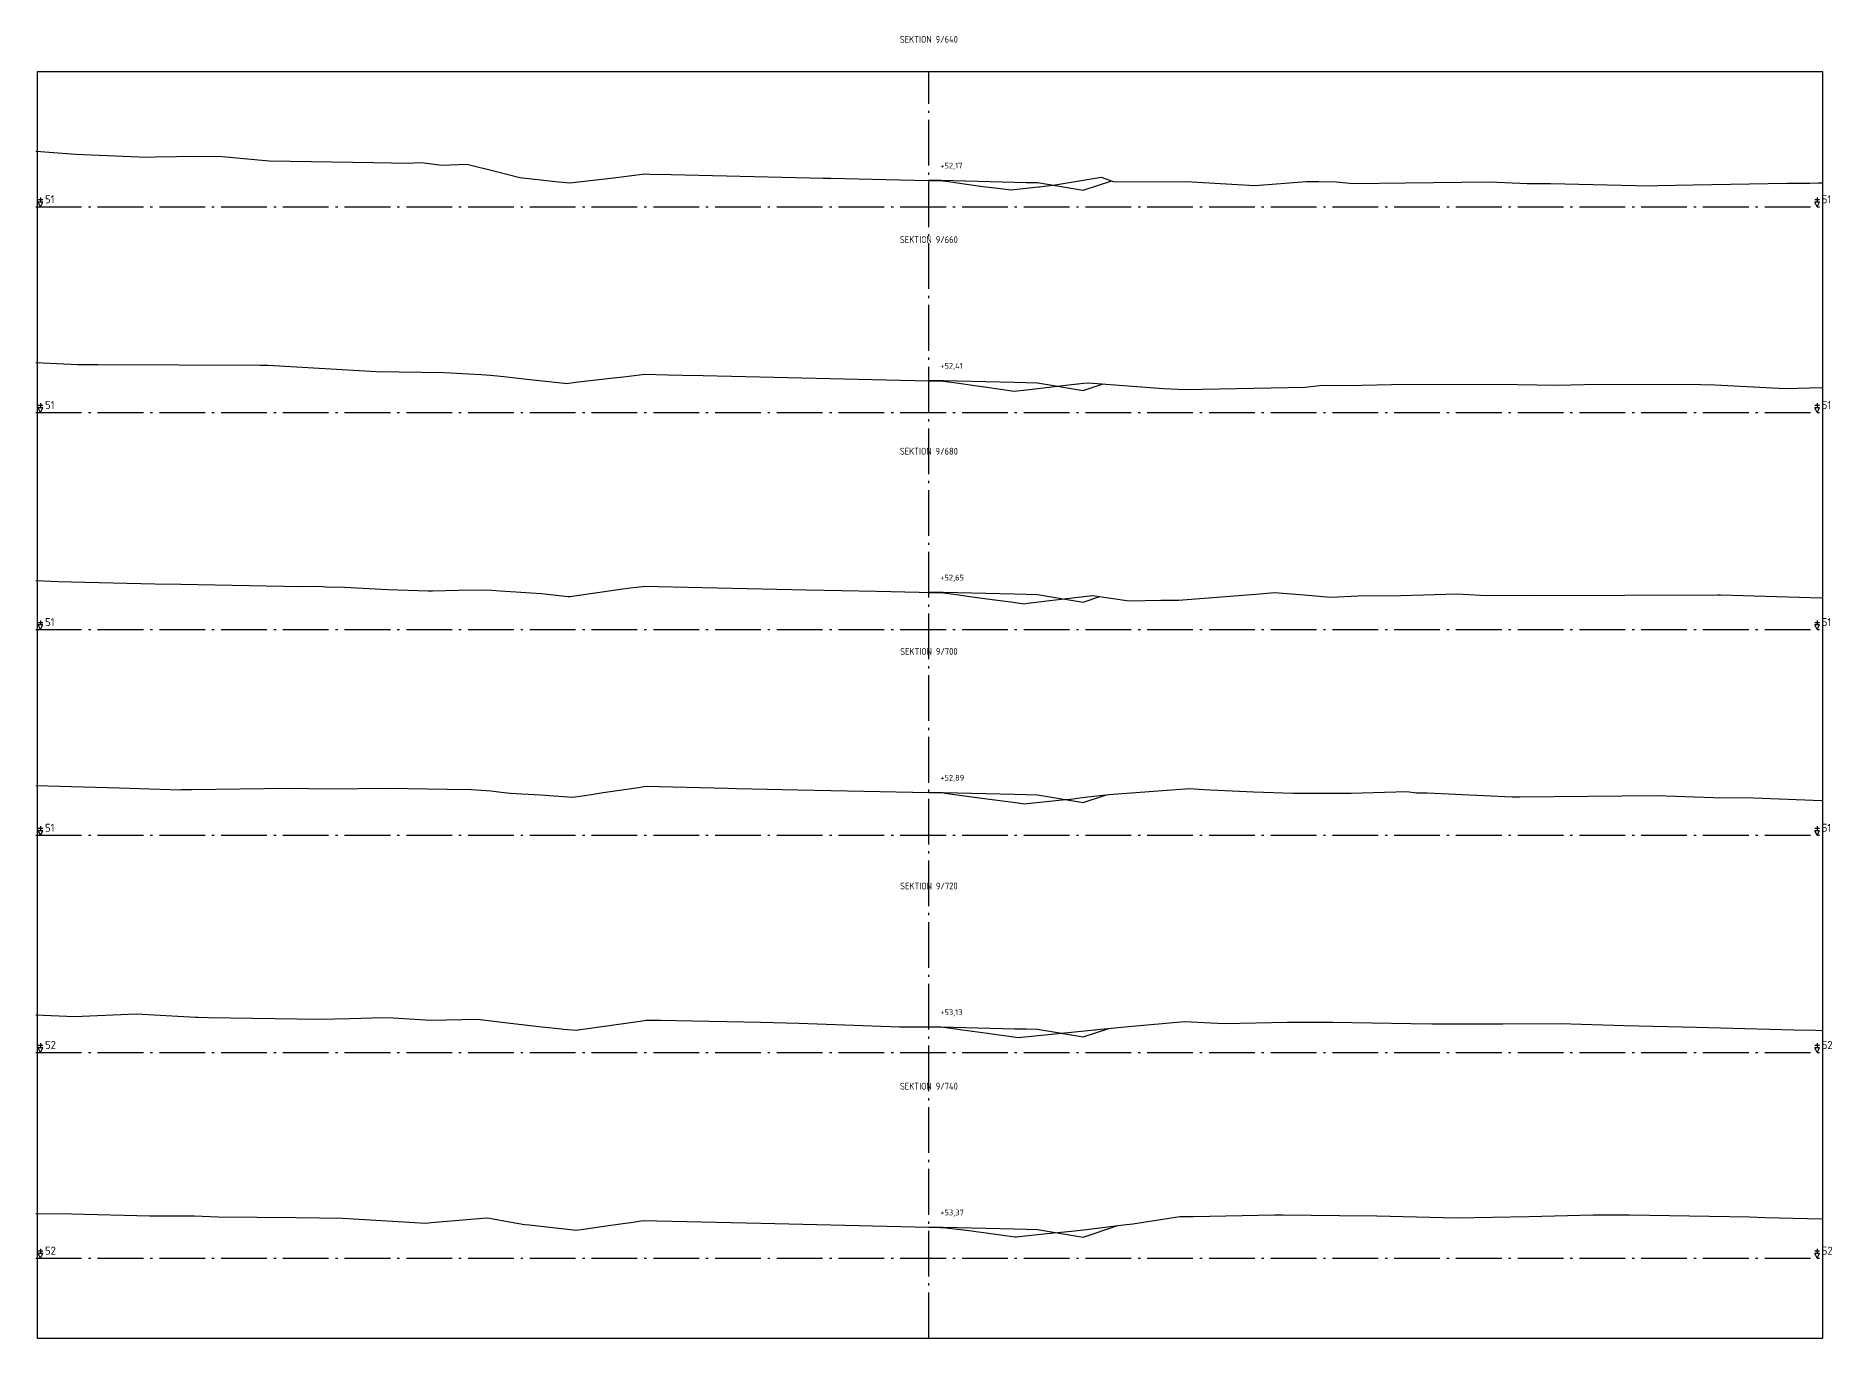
# Model space of a CAD drawing. Header units: metres. Extents: x 164066 to 165347, y 6228109 to 6230364.
# Drawn here: x 164409.5 to 164488.1, y 6229784.2 to 6229841.1 of the extents above; entities that cross this region are included whole.
import ezdxf
from ezdxf.enums import TextEntityAlignment as Align

# ---------------------------------------------------------------- set-up
doc = ezdxf.new("R2010")
doc.units = ezdxf.units.M
doc.header["$LTSCALE"] = 0.1
doc.linetypes.add('CENTRUMLINJE', pattern=[27, 20, -3, 1, -3])
for name, color, linetype in [('M-000', 7, 'Continuous'), ('M-372A', 3, 'Continuous'), ('M-374C', 6, 'Continuous'), ('M-378A', 7, 'CENTRUMLINJE'), ('M-378AT', 4, 'Continuous'), ('M-378B', 4, 'CENTRUMLINJE'), ('M-378BT', 4, 'Continuous'), ('T19202X', 4, 'Continuous')]:
    doc.layers.add(name, color=color, linetype=linetype)
doc.styles.add('ISO35', font='ISO3098', dxfattribs={"height": 3.5})
doc.styles.add('P_ISO_25', font='ISO', dxfattribs={"height": 2.5})
doc.styles.add('P_ISO_30', font='ISO', dxfattribs={"height": 3})

msp = doc.modelspace()

# ---------------------------------------------------------------- linework, layer by layer
at = {"layer": 'M-000'}
msp.add_lwpolyline([(164409.584, 6229784.154), (164487.684, 6229784.154), (164487.684, 6229839.554), (164409.584, 6229839.554), (164409.584, 6229784.154)], dxfattribs=at)
at = {"layer": 'M-372A', "color": 3, "linetype": 'Continuous'}
for points in [[(164409.534, 6229836.076), (164409.548, 6229836.076), (164411.271, 6229835.945), (164413.686, 6229835.844), (164414.385, 6229835.818), (164414.755, 6229835.829), (164416.617, 6229835.863), (164417.682, 6229835.85), (164419.734, 6229835.667), (164424.312, 6229835.587), (164425.852, 6229835.564), (164426.282, 6229835.587), (164426.515, 6229835.569), (164427.268, 6229835.467), (164428.372, 6229835.517), (164429.673, 6229835.19), (164430.7, 6229834.932), (164432.249, 6229834.762), (164432.558, 6229834.728), (164432.879, 6229834.692), (164434.799, 6229834.916), (164436.161, 6229835.089), (164436.162, 6229835.089), (164436.379, 6229835.084), (164437.311, 6229835.062), (164443.967, 6229834.906), (164444.291, 6229834.898), (164446.722, 6229834.844), (164448.584, 6229834.802), (164449.206, 6229834.788), (164449.443, 6229834.754), (164450.225, 6229834.642), (164450.942, 6229834.54), (164451.597, 6229834.459), (164452.174, 6229834.387), (164453.373, 6229834.523), (164453.425, 6229834.529), (164453.527, 6229834.541), (164454.107, 6229834.607), (164456.125, 6229834.942), (164456.643, 6229834.763), (164460.088, 6229834.734), (164462.836, 6229834.578), (164465.093, 6229834.762), (164465.637, 6229834.756), (164466.392, 6229834.734), (164467.141, 6229834.665), (164469.434, 6229834.698), (164473.113, 6229834.736), (164474.753, 6229834.662), (164475.773, 6229834.672), (164480.109, 6229834.569), (164480.467, 6229834.575), (164481.986, 6229834.609), (164486.112, 6229834.686), (164487.104, 6229834.681), (164487.484, 6229834.703), (164487.634, 6229834.695)], [(164409.534, 6229826.84), (164411.363, 6229826.744), (164412.236, 6229826.746), (164419.331, 6229826.72), (164419.563, 6229826.718), (164419.68, 6229826.714), (164419.693, 6229826.715), (164424.412, 6229826.439), (164427.386, 6229826.398), (164428.998, 6229826.314), (164429.416, 6229826.286), (164430.003, 6229826.222), (164431.131, 6229826.098), (164432.778, 6229825.917), (164432.843, 6229825.927), (164433.13, 6229825.97), (164434.79, 6229826.163), (164435.226, 6229826.213), (164436.167, 6229826.323), (164437.172, 6229826.3), (164437.812, 6229826.286), (164438.714, 6229826.265), (164448.584, 6229826.033), (164449.211, 6229826.018), (164449.888, 6229825.929), (164450.392, 6229825.857), (164451.114, 6229825.754), (164452.316, 6229825.582), (164452.852, 6229825.647), (164452.853, 6229825.647), (164455.067, 6229825.899), (164455.106, 6229825.903), (164455.338, 6229825.929), (164455.548, 6229825.953), (164458.849, 6229825.693), (164459.789, 6229825.652), (164465.039, 6229825.763), (164465.803, 6229825.851), (164466.882, 6229825.836), (164468.813, 6229825.876), (164473.448, 6229825.892), (164476.057, 6229825.852), (164477.255, 6229825.877), (164481.847, 6229825.884), (164482.33, 6229825.878), (164482.968, 6229825.856), (164486.027, 6229825.695), (164487.634, 6229825.74)], [(164409.534, 6229817.3), (164410.528, 6229817.262), (164411.08, 6229817.234), (164414.732, 6229817.154), (164415.875, 6229817.135), (164421.105, 6229817.038), (164421.903, 6229817.045), (164422.375, 6229817.014), (164422.761, 6229817.024), (164424.911, 6229816.906), (164426.698, 6229816.841), (164426.872, 6229816.849), (164428.01, 6229816.882), (164429.261, 6229816.888), (164429.477, 6229816.874), (164429.838, 6229816.85), (164431.641, 6229816.73), (164432.813, 6229816.601), (164432.879, 6229816.594), (164435.092, 6229816.925), (164435.514, 6229816.974), (164435.796, 6229817.007), (164436.192, 6229817.052), (164436.748, 6229817.04), (164443.229, 6229816.895), (164446.289, 6229816.827), (164448.154, 6229816.783), (164448.584, 6229816.773), (164449.222, 6229816.758), (164449.793, 6229816.682), (164450.38, 6229816.604), (164451.356, 6229816.475), (164452.167, 6229816.368), (164452.754, 6229816.284), (164452.91, 6229816.303), (164453.622, 6229816.389), (164455.116, 6229816.57), (164455.736, 6229816.641), (164457.348, 6229816.414), (164458.725, 6229816.433), (164459.495, 6229816.435), (164463.057, 6229816.722), (164463.699, 6229816.778), (164464.996, 6229816.668), (164466.147, 6229816.577), (164467.359, 6229816.631), (164469.227, 6229816.636), (164471.685, 6229816.711), (164472.704, 6229816.662), (164474.961, 6229816.639), (164483.09, 6229816.679), (164483.14, 6229816.677), (164483.203, 6229816.677), (164487.634, 6229816.539)], [(164409.534, 6229808.333), (164413.169, 6229808.223), (164415.846, 6229808.146), (164415.897, 6229808.159), (164416.345, 6229808.149), (164420.585, 6229808.21), (164422.327, 6229808.181), (164424.936, 6229808.21), (164427.519, 6229808.177), (164428.569, 6229808.16), (164429.445, 6229808.095), (164429.884, 6229808.046), (164430.29, 6229808.001), (164430.779, 6229807.969), (164431.596, 6229807.916), (164433.005, 6229807.825), (164433.427, 6229807.884), (164433.721, 6229807.926), (164434.342, 6229808.019), (164435.885, 6229808.25), (164436.195, 6229808.297), (164439.797, 6229808.213), (164440.164, 6229808.205), (164442.847, 6229808.146), (164445.743, 6229808.082), (164448.584, 6229808.02), (164449.244, 6229808.006), (164449.287, 6229808), (164450.564, 6229807.822), (164451.35, 6229807.718), (164452.485, 6229807.568), (164452.745, 6229807.533), (164454.538, 6229807.713), (164454.768, 6229807.736), (164454.79, 6229807.739), (164454.974, 6229807.761), (164455.407, 6229807.814), (164456.459, 6229807.942), (164459.979, 6229808.198), (164460.591, 6229808.158), (164462.779, 6229808.058), (164464.518, 6229807.99), (164467.053, 6229807.998), (164469.484, 6229808.071), (164469.913, 6229808.014), (164470.369, 6229808.011), (164474.092, 6229807.838), (164474.292, 6229807.829), (164474.329, 6229807.828), (164474.412, 6229807.83), (164480.404, 6229807.899), (164482.89, 6229807.8), (164484.646, 6229807.79), (164487.634, 6229807.67)], [(164409.534, 6229798.302), (164411.221, 6229798.221), (164413.918, 6229798.335), (164416.529, 6229798.191), (164416.632, 6229798.188), (164417.079, 6229798.184), (164421.925, 6229798.109), (164423.279, 6229798.13), (164424.711, 6229798.178), (164425.16, 6229798.166), (164426.807, 6229798.062), (164428.847, 6229798.107), (164429.563, 6229798.013), (164429.916, 6229797.973), (164431.662, 6229797.777), (164432.514, 6229797.681), (164432.59, 6229797.672), (164433.207, 6229797.632), (164433.248, 6229797.638), (164435.429, 6229797.946), (164435.643, 6229797.976), (164435.844, 6229798.006), (164436.077, 6229798.041), (164436.202, 6229798.06), (164436.862, 6229798.07), (164438.252, 6229798.039), (164441.231, 6229797.969), (164442.897, 6229797.934), (164447.303, 6229797.766), (164448.584, 6229797.769), (164448.737, 6229797.769), (164449.226, 6229797.758), (164449.242, 6229797.756), (164450.05, 6229797.643), (164451.153, 6229797.49), (164452.482, 6229797.305), (164453.941, 6229797.452), (164455.824, 6229797.64), (164455.865, 6229797.644), (164455.954, 6229797.653), (164457.155, 6229797.774), (164457.314, 6229797.793), (164459.757, 6229798.006), (164461.503, 6229797.92), (164464.25, 6229797.972), (164466.249, 6229797.971), (164469.667, 6229797.914), (164470.576, 6229797.905), (164471.428, 6229797.906), (164473.682, 6229797.898), (164476.197, 6229797.923), (164479.005, 6229797.828), (164482.155, 6229797.758), (164486.415, 6229797.643), (164487.359, 6229797.624), (164487.634, 6229797.616)], [(164409.534, 6229789.603), (164411.095, 6229789.592), (164414.511, 6229789.505), (164416.452, 6229789.502), (164417.508, 6229789.463), (164420.917, 6229789.428), (164422.941, 6229789.402), (164426.584, 6229789.187), (164426.822, 6229789.205), (164429.249, 6229789.418), (164429.372, 6229789.396), (164430.317, 6229789.232), (164430.897, 6229789.13), (164431.097, 6229789.108), (164433.157, 6229788.874), (164433.381, 6229788.907), (164434.37, 6229789.049), (164435.203, 6229789.166), (164435.552, 6229789.216), (164435.999, 6229789.279), (164436.162, 6229789.302), (164436.708, 6229789.289), (164441.233, 6229789.184), (164448.584, 6229789.009), (164449.074, 6229788.997), (164449.214, 6229788.994), (164450.464, 6229788.842), (164450.631, 6229788.821), (164451.09, 6229788.758), (164452.343, 6229788.583), (164452.422, 6229788.591), (164453.742, 6229788.724), (164454.814, 6229788.831), (164455.483, 6229788.912), (164457.096, 6229789.107), (164457.502, 6229789.156), (164459.553, 6229789.477), (164460.152, 6229789.477), (164463.691, 6229789.543), (164463.853, 6229789.542), (164464.056, 6229789.546), (164466.534, 6229789.523), (164468.171, 6229789.502), (164471.644, 6229789.41), (164474.819, 6229789.467), (164477.635, 6229789.54), (164478.661, 6229789.544), (164479.22, 6229789.554), (164484.467, 6229789.461), (164485.144, 6229789.431), (164487.634, 6229789.369)]]:
    msp.add_lwpolyline(points, dxfattribs=at)
at = {"layer": 'M-374C', "color": 6, "linetype": 'Continuous'}
for points in [[(164448.579, 6229834.825), (164448.58, 6229834.824), (164448.581, 6229834.825), (164448.582, 6229834.825), (164448.583, 6229834.825), (164448.584, 6229834.825), (164452.334, 6229834.731), (164452.834, 6229834.718), (164453.334, 6229834.706), (164455.334, 6229834.372), (164456.578, 6229834.786)], [(164448.579, 6229826.065), (164448.58, 6229826.064), (164448.581, 6229826.065), (164448.582, 6229826.065), (164448.583, 6229826.065), (164448.584, 6229826.065), (164452.334, 6229825.971), (164452.834, 6229825.958), (164453.334, 6229825.946), (164455.334, 6229825.612), (164456.204, 6229825.902)], [(164448.579, 6229816.805), (164448.58, 6229816.804), (164448.581, 6229816.805), (164448.582, 6229816.805), (164448.583, 6229816.805), (164448.584, 6229816.805), (164452.334, 6229816.711), (164452.834, 6229816.698), (164453.334, 6229816.686), (164455.334, 6229816.352), (164456.064, 6229816.595)], [(164448.579, 6229808.045), (164448.58, 6229808.044), (164448.581, 6229808.045), (164448.582, 6229808.045), (164448.583, 6229808.045), (164448.584, 6229808.045), (164452.334, 6229807.951), (164452.834, 6229807.938), (164453.334, 6229807.926), (164455.334, 6229807.592), (164456.345, 6229807.928)], [(164448.579, 6229797.785), (164448.58, 6229797.784), (164448.581, 6229797.785), (164448.582, 6229797.785), (164448.583, 6229797.785), (164448.584, 6229797.785), (164452.334, 6229797.691), (164452.834, 6229797.678), (164453.334, 6229797.666), (164455.334, 6229797.332), (164456.449, 6229797.703)], [(164448.579, 6229789.025), (164448.58, 6229789.024), (164448.581, 6229789.025), (164448.582, 6229789.025), (164448.583, 6229789.025), (164448.584, 6229789.025), (164452.334, 6229788.931), (164452.834, 6229788.918), (164453.334, 6229788.906), (164455.334, 6229788.572), (164456.854, 6229789.078)]]:
    msp.add_lwpolyline(points, dxfattribs=at)
at = {"layer": 'M-378A'}
for p, q in [((164409.534, 6229833.654), (164487.634, 6229833.654)), ((164409.534, 6229824.654), (164487.634, 6229824.654)), ((164409.534, 6229815.154), (164487.634, 6229815.154)), ((164409.534, 6229806.154), (164487.634, 6229806.154)), ((164409.534, 6229796.654), (164487.634, 6229796.654)), ((164409.534, 6229787.654), (164487.634, 6229787.654))]:
    msp.add_line(p, q, dxfattribs=at)
at = {"layer": 'M-378AT'}
for p, q in [((164409.834, 6229833.954), (164409.634, 6229833.954)), ((164409.734, 6229834.054), (164409.734, 6229833.854)), ((164487.534, 6229833.954), (164487.334, 6229833.954)), ((164487.434, 6229834.054), (164487.434, 6229833.854)), ((164409.734, 6229833.654), (164409.634, 6229833.854)), ((164409.834, 6229833.854), (164409.634, 6229833.854)), ((164409.734, 6229833.654), (164409.834, 6229833.854)), ((164487.434, 6229833.654), (164487.334, 6229833.854)), ((164487.534, 6229833.854), (164487.334, 6229833.854)), ((164487.434, 6229833.654), (164487.534, 6229833.854)), ((164409.834, 6229824.954), (164409.634, 6229824.954)), ((164409.734, 6229824.654), (164409.634, 6229824.854)), ((164409.834, 6229824.854), (164409.634, 6229824.854)), ((164409.734, 6229825.054), (164409.734, 6229824.854)), ((164409.734, 6229824.654), (164409.834, 6229824.854)), ((164487.534, 6229824.954), (164487.334, 6229824.954)), ((164487.434, 6229824.654), (164487.334, 6229824.854)), ((164487.534, 6229824.854), (164487.334, 6229824.854)), ((164487.434, 6229825.054), (164487.434, 6229824.854)), ((164487.434, 6229824.654), (164487.534, 6229824.854)), ((164409.834, 6229815.454), (164409.634, 6229815.454)), ((164409.734, 6229815.154), (164409.634, 6229815.354)), ((164409.834, 6229815.354), (164409.634, 6229815.354)), ((164409.734, 6229815.554), (164409.734, 6229815.354)), ((164409.734, 6229815.154), (164409.834, 6229815.354)), ((164487.534, 6229815.454), (164487.334, 6229815.454)), ((164487.434, 6229815.154), (164487.334, 6229815.354)), ((164487.534, 6229815.354), (164487.334, 6229815.354)), ((164487.434, 6229815.554), (164487.434, 6229815.354)), ((164487.434, 6229815.154), (164487.534, 6229815.354)), ((164409.834, 6229806.454), (164409.634, 6229806.454)), ((164409.734, 6229806.554), (164409.734, 6229806.354)), ((164487.534, 6229806.454), (164487.334, 6229806.454)), ((164487.434, 6229806.554), (164487.434, 6229806.354)), ((164409.734, 6229806.154), (164409.634, 6229806.354)), ((164409.834, 6229806.354), (164409.634, 6229806.354)), ((164409.734, 6229806.154), (164409.834, 6229806.354)), ((164487.434, 6229806.154), (164487.334, 6229806.354)), ((164487.534, 6229806.354), (164487.334, 6229806.354)), ((164487.434, 6229806.154), (164487.534, 6229806.354)), ((164409.734, 6229797.054), (164409.734, 6229796.854)), ((164487.434, 6229797.054), (164487.434, 6229796.854)), ((164409.834, 6229796.954), (164409.634, 6229796.954)), ((164409.734, 6229796.654), (164409.634, 6229796.854)), ((164409.834, 6229796.854), (164409.634, 6229796.854)), ((164409.734, 6229796.654), (164409.834, 6229796.854)), ((164487.534, 6229796.954), (164487.334, 6229796.954)), ((164487.434, 6229796.654), (164487.334, 6229796.854)), ((164487.534, 6229796.854), (164487.334, 6229796.854)), ((164487.434, 6229796.654), (164487.534, 6229796.854)), ((164409.834, 6229787.954), (164409.634, 6229787.954)), ((164409.734, 6229787.654), (164409.634, 6229787.854)), ((164409.834, 6229787.854), (164409.634, 6229787.854)), ((164409.734, 6229788.054), (164409.734, 6229787.854)), ((164409.734, 6229787.654), (164409.834, 6229787.854)), ((164487.534, 6229787.954), (164487.334, 6229787.954)), ((164487.434, 6229787.654), (164487.334, 6229787.854)), ((164487.534, 6229787.854), (164487.334, 6229787.854)), ((164487.434, 6229788.054), (164487.434, 6229787.854)), ((164487.434, 6229787.654), (164487.534, 6229787.854))]:
    msp.add_line(p, q, dxfattribs=at)
at = {"layer": 'M-378B', "linetype": 'CENTRUMLINJE'}
msp.add_line((164448.584, 6229784.154), (164448.584, 6229839.554), dxfattribs=at)
at = {"layer": 'T19202X'}
for centre in [(164448.584, 6229833.654), (164448.584, 6229824.654), (164448.584, 6229815.654), (164448.584, 6229806.654), (164448.584, 6229796.654), (164448.584, 6229787.654)]:
    msp.add_circle(centre, 0.001, dxfattribs=at)

# ---------------------------------------------------------------- texts
at = {"layer": 'M-378AT', "style": 'ISO35'}
for s, p in [('51', (164409.934, 6229833.804)), ('51', (164487.634, 6229833.804)), ('51', (164409.934, 6229824.804)), ('51', (164487.634, 6229824.804)), ('51', (164409.934, 6229815.304)), ('51', (164487.634, 6229815.304)), ('51', (164409.934, 6229806.304)), ('51', (164487.634, 6229806.304)), ('52', (164409.934, 6229796.804)), ('52', (164487.634, 6229796.804)), ('52', (164409.934, 6229787.804)), ('52', (164487.634, 6229787.804))]:
    msp.add_text(s, height=0.35, dxfattribs=at).set_placement(p)
at = {"layer": 'M-378BT', "style": 'P_ISO_30'}
for s, p in [('SEKTION 9/640', (164448.584, 6229840.825)), ('SEKTION 9/660', (164448.584, 6229832.065)), ('SEKTION 9/680', (164448.584, 6229822.805)), ('SEKTION 9/700', (164448.584, 6229814.045)), ('SEKTION 9/720', (164448.584, 6229803.785)), ('SEKTION 9/740', (164448.584, 6229795.025))]:
    msp.add_text(s, height=0.3, dxfattribs=at).set_placement(p, align=Align.CENTER)
at = {"layer": 'M-378BT', "style": 'P_ISO_25'}
for s, p in [('+52,17', (164449.084, 6229835.325)), ('+52,41', (164449.084, 6229826.565)), ('+52,65', (164449.084, 6229817.305)), ('+52,89', (164449.084, 6229808.545)), ('+53,13', (164449.084, 6229798.285)), ('+53,37', (164449.084, 6229789.525))]:
    msp.add_text(s, height=0.25, dxfattribs=at).set_placement(p)

doc.saveas('drawing.dxf')
